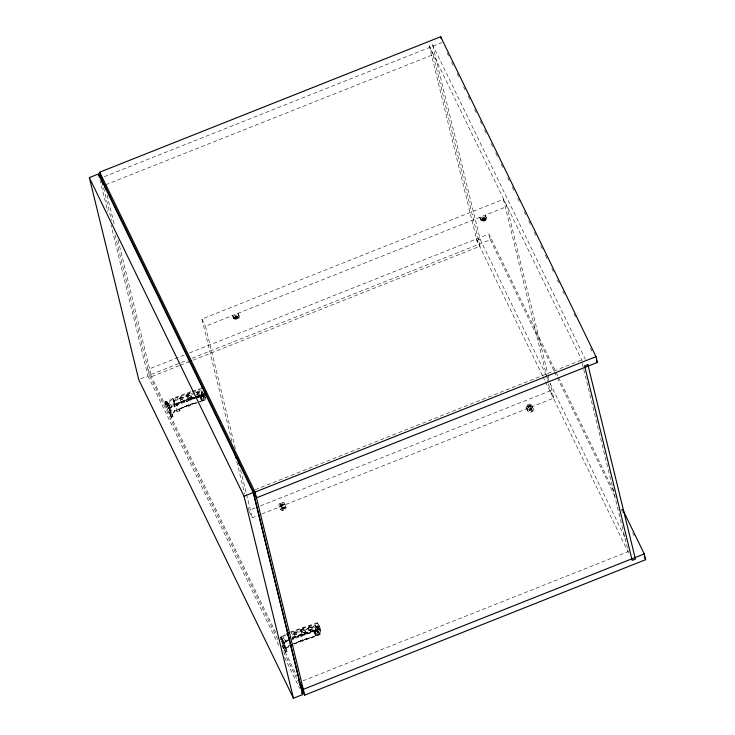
<?xml version="1.0" encoding="UTF-8"?>
<svg xmlns="http://www.w3.org/2000/svg" width="735" height="735" viewBox="0 0 735 735"><rect width="100%" height="100%" fill="white"/><g stroke="black" fill="none" stroke-linecap="round" stroke-linejoin="round"><path stroke-width="0.55" stroke-dasharray="3.67 2.76" d="M174.599 406.63C178.311 404.562 179.046 406.069 174.774 406.997L173.129 400.603L192.46 393.344M179.956 410.167L179.689 410.975L176.905 411.379L180.13 410.534M294.009 645.192L294.028 645.771M195.519 398.012L201.307 395.715L201.546 390.395L193.461 393.014M201.307 395.715L201.693 391.158L195.666 393.115M195.951 398.131L204.036 395.513L203.613 400.465L203.825 395.54L201.693 391.158M204.955 394.658L201.638 391.783L198.698 392.959L201.712 400.805L204.018 400.244L205.469 398.517L205.662 396.781M315.214 630.29L306.394 633.8L302.26 634.525L306.568 634.158L315.388 630.658L315.627 625.338L291.391 633.882M315.388 630.658L315.774 626.101L291.657 634.617M289.948 632.128L317.603 622.637L317.079 628.737L308.415 632.183L305.879 632.192L292.043 637.686M317.75 623.39L320.23 628.517L293.577 637.539L291.097 632.422L304.373 627.534L317.75 623.39L317.263 629.105L308.59 632.541L306.063 632.559L291.712 638.274M318.567 626.367L317.612 627.341C318.117 630.703 311.824 634.452 312.779 627.901L317.74 625.935L318.567 626.367L320.699 631.025L319.743 631.723L319.56 633.46L317.3 635.766L315.738 635.683L312.779 627.901M306.853 634.075L318.117 630.455L317.695 635.408L317.906 630.492L315.774 626.101M300.569 640.865L302.351 639.762L302.792 641.214L306.55 638.926L308.875 638.917L319.927 634.59L320.23 628.517M319.927 634.59L320.442 628.48L317.603 622.637M171.181 407.282L171.577 405.279L191.798 397.249L194.509 397.598L191.973 397.617L171.751 405.646L171.181 407.282L168.802 408.145L167.231 402.073L172.808 398.342L191.173 391.553M166.606 401.099L164.833 402.027L165.301 404.746L171.466 417.443C175.555 415.597 168.425 405.858 167.598 402.33C163.666 398.48 171.163 413.355 171.191 413.465L173.846 412.767L174.241 410.764L194.463 402.734L196.998 402.716M173.846 412.767L174.241 410.764M286.531 634.544L281.579 637.741L282.883 643.088L285.272 642.225L285.658 640.231L287.789 639.376M285.272 642.225L285.658 640.231M287.936 647.71L288.322 645.707L287.936 647.71L285.281 648.408L282.442 642.565L281.312 637.015L286.071 633.919M203.016 394.548C201.362 397.369 198.202 397.516 198.698 392.959M196.732 395.228L197.981 394.346L196.971 392.269L195.308 392.288M293.43 632.964L294.735 631.677L297.225 632.219L297.418 633.506L296.104 634.764L294.175 634.746L293.43 632.964L295.966 638.173L290.647 640.249M307.91 628.82L309.417 627.35L311.052 627.221L312.063 629.289L310.85 630.29L308.627 630.299L307.772 628.241L309.288 626.808L311.502 626.799L312.283 628.517L310.74 629.849L308.498 629.757L307.836 629.068L309.545 629.996L310.712 629.748L312.219 628.278L312.154 627.424M307.846 628.554L309.389 627.231L311.052 627.221M312.063 629.289L309.628 630.318L307.91 629.38M190.291 392.591L173.285 398.949L167.497 402.798C171.136 404.167 168.49 416.515 173.671 412.399M289.011 639.661L285.658 642.225L282.589 643.401C285.511 655.914 289.369 654.113 284.197 642.767C282.121 635.619 278.197 633.708 282.644 642.482M288.91 639.772L285.63 642.28L282.791 636.427M176.363 404.268L176.685 405.224L176.363 404.268L185.955 400.06L186.396 401.512L188.537 400.667L188.178 399.574L192.304 398.848L201.124 395.347M176.547 404.636L184.356 401.531L184.09 400.805L184.356 401.531M180.185 408.862L182.078 407.668L180.507 408.936L178.669 409.018L178.991 409.974L179.827 409.772M298.438 636.482L298.171 635.757L298.438 636.482L292.098 638.761L300.036 635.012L300.486 636.464L302.618 635.61L302.26 634.525M295.461 643.097L296.334 642.987C295.268 644.283 292.778 643.621 295.461 643.097L295.635 643.465M196.631 394.805L198.138 393.326L198.064 392.481L197.421 391.856L195.198 391.856M196.658 394.906L198.193 393.574L198.064 392.481M542.485 375.668L476.85 240.483L429.268 45.928L432.511 44.633L585.345 359.369M104.333 176.666L442.084 42.501M105.721 184.761L433.163 54.693L429.635 47.444M231.874 441.505L201.923 319.027L503.374 199.295L506.893 206.544L547.731 373.564M235.402 448.763L205.451 326.276L506.893 206.544M232.866 316.491L238.278 314.341L239.187 316.206A2.949 2.37 -13.7 0 1 237.387 319.146A2.949 2.37 -13.7 0 1 233.776 318.356L232.866 316.491L233.234 317.97A2.949 1.727 -25.9 0 0 236.302 318.374A2.949 1.727 -25.9 0 0 238.645 315.82L238.278 314.341M234.63 317.529L237.194 316.151A1.461 0.854 -25.9 0 0 235.733 316.05A1.461 0.854 -25.9 0 0 234.575 317.189L234.713 317.584M482.004 219.388L481.903 218.956A1.461 0.854 -25.9 0 1 483.051 217.808A1.461 0.854 -25.9 0 1 484.512 217.918L484.696 218.286A1.461 0.854 -25.9 0 1 483.465 219.499A1.461 0.854 -25.9 0 1 482.004 219.388L484.613 218.111M234.759 317.796L234.814 317.897A1.461 0.854 -25.9 0 0 236.275 318.007A1.461 0.854 -25.9 0 0 237.423 316.858L237.24 316.261L234.584 317.318L234.759 317.796L237.745 316.62L237.975 317.244A1.461 1.176 -13.7 0 1 235.356 318.283L235.126 317.814A1.461 1.176 -13.7 0 1 237.708 316.693L235.044 317.52A1.461 1.176 -13.7 0 1 237.653 316.482L237.975 317.244M482.087 219.554L482.142 219.655A1.461 0.854 -25.9 0 0 483.602 219.765A1.461 0.854 -25.9 0 0 484.751 218.617L484.567 218.019L481.903 219.076L482.087 219.554L485.072 218.378L485.256 218.855L482.592 219.912L482.362 219.278A1.461 1.176 -13.7 0 1 484.981 218.24L485.128 218.589M485.201 218.644L482.362 219.278M235.264 318.154L237.929 317.097A1.461 1.176 -13.7 0 1 235.31 318.071L235.218 317.943M184.237 355.042L147.965 369.448L276.746 634.654M189.52 352.938L488.922 234.015L555.568 371.267M476.85 240.483L480.093 239.197L432.511 44.633M277.655 639.376L149.38 375.199L180.277 362.925M181.343 362.502L187.737 359.966M191.991 358.276L490.328 239.766L488.922 234.015M140.78 378.819L147.937 375.98L111.022 225.029M179.221 365.681L151.493 376.697L117.453 237.515M180.286 365.258L188.821 361.868M193.084 360.178L479.992 246.216L433.163 54.693M164.833 402.027L166.432 401.393M165.007 401.733L167.001 401.42M164.897 402.918L166.496 402.275M165.403 402.054L166 402.964L167.598 402.33M165.191 404.333L166.79 403.699M174.774 406.997L173.396 401.328L194.656 393.436M165.301 404.746L166.9 404.103M166 402.964L166.744 404.406L168.352 403.772M169.206 405.637L167.608 406.28L168.49 408.651M197.219 396.082L202.998 393.795M194.509 398.416L188.178 399.574M168.352 407.613L171.007 406.914M176.51 404.856L177.208 404.581L177.824 405.426M197.357 396.468L203.172 394.153M171.577 407.282L168.508 408.449L169.399 410.782L170.998 410.148M177.089 411.747L175.518 405.711L181.885 403.23L179.395 398.113M200.82 397.341L205.782 395.375M186.479 405.922L188.261 404.82L188.702 406.271L190.843 405.417L190.484 404.333L196.75 403.193M174.416 411.131L194.637 403.092L197.173 403.083M182.252 408.035L186.571 405.922M171.466 417.443L170.208 413.107L171.815 412.473M180.139 410.176L179.515 409.34L178.991 409.974M188.702 406.271L190.843 405.417M192.46 403.984L196.64 402.798M197.651 402.394L203.43 400.097M199.846 401.586L205.837 399.638L200.058 401.935M171.191 413.465L170.07 407.916L167.231 402.073M170.897 415.275L172.495 414.641M171.402 417.131L173.001 416.497M255.082 489.73L581.449 360.095M255.155 508.004L248.761 510.54L247.943 507.205M260.475 505.891L550.203 390.809L548.567 384.129M280.54 505.239L283.195 504.182A1.461 0.854 -25.9 0 0 281.762 504.026A1.461 0.854 -25.9 0 0 280.614 505.166L280.614 505.294A1.461 0.854 -25.9 0 0 282.047 505.45A1.461 0.854 -25.9 0 0 283.205 504.302L283.195 504.063M530.523 405.94L528.042 407.365A1.461 0.854 -25.9 0 0 529.503 407.475A1.461 0.854 -25.9 0 0 530.652 406.326L530.468 405.729L527.813 406.786L530.422 405.628A1.461 0.854 -25.9 0 0 528.961 405.518A1.461 0.854 -25.9 0 0 527.803 406.666L527.914 407.098A1.461 0.854 -25.9 0 0 529.375 407.208A1.461 0.854 -25.9 0 0 530.523 406.06L530.523 405.821M280.669 505.505L283.324 504.449L283.15 503.971L280.485 505.028L280.715 505.607A1.461 0.854 -25.9 0 0 282.176 505.717A1.461 0.854 -25.9 0 0 283.333 504.568L283.324 504.449M527.987 407.263L530.652 406.207M249.202 511.45L252.28 517.798L257.608 515.676M261.871 513.986L553.731 398.058L550.184 383.587M533.141 408.632A2.949 2.37 -13.7 0 1 531.341 411.572A2.949 2.37 -13.7 0 1 527.73 410.782L526.82 408.917L532.232 406.767L531.616 404.755A2.949 1.727 -25.9 0 0 528.548 404.351A2.949 1.727 -25.9 0 0 526.205 406.905L527.831 411.205A2.949 2.37 -13.7 0 0 531.442 411.995A2.949 2.37 -13.7 0 0 533.242 409.055L532.232 406.767M531.644 408.835L528.989 409.891L529.172 410.369L531.828 409.312L531.552 408.706A1.461 1.176 -13.7 0 0 528.943 409.744L528.989 409.955A1.461 1.176 -13.7 0 1 531.607 408.917L531.791 409.174M284.371 507.288L281.615 507.977A1.461 1.176 -13.7 0 1 284.234 506.939L284.546 507.701A1.461 1.176 -13.7 0 1 281.937 508.739L281.615 507.977M529.035 410.102L531.874 409.469A1.461 1.176 -13.7 0 1 529.264 410.507L531.782 409.101M284.5 507.554L281.845 508.611L284.454 507.343M281.68 637.273L280.081 637.916L281.744 641.609M280.834 639.349L282.433 638.715M283.287 640.589L281.689 641.223L282.571 643.594M285.841 640.589L287.422 639.964M282.442 642.565L285.088 641.857M314.911 632.293L319.872 630.318L320.699 630.749M285.079 645.091L283.48 645.725L285.281 651.844M291.749 644.347L308.544 637.677L311.08 637.668L319.743 634.222M293.825 643.961L311.08 637.668M296.334 642.987L300.661 640.874M284.298 648.059L285.897 647.416M302.609 640.846L304.749 639.643M306.55 638.926L317.52 635.049M287.752 647.342L285.281 648.408M284.978 650.218L286.577 649.584M285.483 652.074L287.082 651.44M302.985 680.821L628.287 551.608L582.267 363.43M186.506 394.86L190.236 393.537L191.743 396.79L188.022 398.159L186.506 394.86L188.022 398.159M187.93 397.782L191.743 396.79M300.597 629.803L304.318 628.48L305.824 631.742L302.103 633.111L300.597 629.803L302.103 633.111M302.012 632.734L305.824 631.742M291.767 638.366L320.442 628.48M186.929 396.597L190.65 395.209L192.157 398.499L188.445 399.877L187.021 396.955L190.65 395.209M192.065 398.14L188.445 399.877M181.793 403.221L194.94 398.462M301.019 631.54L304.731 630.161L306.238 633.441L302.526 634.829L301.102 631.907L304.731 630.161M306.155 633.083L302.526 634.829M295.874 638.173L307 634.057M186.598 395.237L190.236 393.537M300.688 630.18L304.318 628.48M192.772 399.133L194.784 398.48M195.786 398.149L203.825 395.54M192.202 391.231L200.434 388.65M203.273 394.502L175.647 404.195L172.808 398.342M192.35 391.948L200.572 389.403M194.83 397.065L179.496 402.587L177.006 397.47M195.859 396.753L203.062 394.52M195.225 391.957L198.128 392.747M196.502 392.168L196.971 392.269M315.793 635.757L313.606 631.291M315.719 626.734L319.872 630.318L317.74 625.935M183.144 397.267L180.654 396.735L179.34 398.021L180.084 399.794L182.023 399.812L183.337 398.554L183.144 397.267L181.894 399.298L179.404 398.756M293.486 633.699L295.975 634.241L297.225 632.219M183.272 397.819L180.782 397.258L179.524 399.252M297.363 632.771L294.864 632.201L293.605 634.195M312.219 627.69L309.306 626.909L307.781 628.278L307.983 629.674M482.454 219.572L482.629 219.829A1.461 1.176 -13.7 0 0 485.247 218.791L485.302 219.002A1.461 1.176 -13.7 0 1 482.684 220.041L482.592 219.912M281.79 508.399L281.882 508.528A1.461 1.176 -13.7 0 0 284.5 507.49M166.882 404.948L165.283 402.504L165.568 405.288M234.584 317.428L234.685 317.63A1.461 0.854 -25.9 0 0 236.146 317.74A1.461 0.854 -25.9 0 0 237.295 316.592L237.286 316.353A1.461 0.854 -25.9 0 0 235.862 316.316A1.461 0.854 -25.9 0 0 234.704 317.456M447.1 52.819L448.598 55.915M451.602 62.107L454.111 67.271M457.115 73.463L459.623 78.617M463.629 86.877L465.136 89.973M468.14 96.166L470.648 101.32M474.654 109.579L476.161 112.675M480.166 120.926L481.673 124.022M484.677 130.214L486.184 133.311M491.191 143.628L492.698 146.724M495.702 152.917L498.211 158.08M501.215 164.273L502.712 167.369M507.729 177.686L509.226 180.782M512.24 186.975L514.739 192.129M517.752 198.321L519.25 201.418M524.266 211.735L525.764 214.831M528.768 221.024L531.276 226.187M534.281 232.379L535.787 235.476M540.795 245.793L542.301 248.889M545.306 255.082L547.814 260.236M551.82 268.495L553.326 271.592M557.332 279.842L558.839 282.938M562.845 291.198L564.351 294.294M573.87 313.9L575.376 316.996M590.407 347.949L591.905 351.045M429.268 45.928L582.092 360.664M486.515 217.964L485.247 215.144L485.706 217.046A2.949 1.727 -25.9 0 1 483.364 219.6A2.949 1.727 -25.9 0 1 480.295 219.195L479.836 217.294L481.103 220.114A2.949 2.37 -13.7 0 0 484.714 220.904A2.949 2.37 -13.7 0 0 486.515 217.964L486.405 217.542A2.949 2.37 -13.7 0 1 484.613 220.482A2.949 2.37 -13.7 0 1 480.993 219.691M556.064 372.296L558.067 376.421M558.572 377.459L613.688 490.971M480.295 219.195L480.552 219.728A2.949 1.727 -25.9 0 0 483.621 220.132A2.949 1.727 -25.9 0 0 485.964 217.578L485.605 216.099L480.194 218.249L480.552 219.728M490.328 239.766L553.96 370.826M554.466 371.855L615.599 497.751M621.112 509.107L623.115 513.232M632.633 532.838L634.14 535.934M480.093 239.197L546.739 376.439M547.235 377.478L625.908 539.49M476.473 238.967L479.992 246.216M550.203 390.809L553.731 398.058M542.99 376.697L544.993 380.831M545.489 381.86L629.169 554.19M533.242 409.055L531.616 404.755M239.086 315.784L237.919 313.386L238.388 315.287A2.949 1.727 -25.9 0 1 236.036 317.842A2.949 1.727 -25.9 0 1 232.967 317.437L232.508 315.535L233.675 317.933A2.949 2.37 -13.7 0 0 237.286 318.724A2.949 2.37 -13.7 0 0 239.086 315.784L239.187 316.206M232.967 317.437L233.234 317.97M201.923 319.027L205.451 326.276M280.402 509.024A2.949 2.37 -13.7 0 0 284.013 509.814A2.949 2.37 -13.7 0 0 285.814 506.874L285.915 507.297A2.949 2.37 -13.7 0 1 284.114 510.237A2.949 2.37 -13.7 0 1 280.504 509.447L278.877 505.147A2.949 1.727 -25.9 0 1 281.22 502.584A2.949 1.727 -25.9 0 1 284.289 502.997L284.904 505.009L279.493 507.159L279.135 505.68A2.949 1.727 -25.9 0 1 281.477 503.126A2.949 1.727 -25.9 0 1 284.546 503.53M285.915 507.297L284.289 502.997M318.283 626.927L320.414 631.319M317.612 627.341L319.743 631.723M201.546 390.395L203.035 393.464M203.825 394.824L205.534 398.333M315.627 625.338L319.615 633.276M202.842 394.686L204.964 399.068M316.923 629.629L319.054 634.02M202.428 395.301L204.56 399.684M316.509 630.244L318.641 634.636M201.078 396.431L203.209 400.814M315.168 631.374L317.3 635.766M200.37 396.597L202.502 400.988M314.451 631.549L316.583 635.931M199.525 396.349L201.748 400.823M190.732 395.568L192.157 398.499M304.823 630.52L306.238 633.441M188.537 400.667L186.396 401.512M302.618 635.61L300.486 636.464M302.351 639.762L302.792 641.214M186.396 405.555L186.662 406.29M300.477 640.507L300.744 641.232M173.285 398.949L175.766 404.066L171.549 407.337L168.71 401.485M173.129 400.603L175.61 405.72M173.396 401.328L175.518 405.711M281.312 637.015C285.924 646.8 288.68 657.2 281.579 637.741M168.71 407.824L173.065 416.809M282.791 642.776L287.155 651.752M165.752 402.945L168.343 408.283M282.001 645.073L285.548 652.386M282.258 646.001L296.793 675.934M283.664 651.761L298.695 682.714M147.937 375.98L279.116 646.129M284.629 657.476L299.65 688.41M166.744 404.406L167.663 406.657M169.307 410.782L170.208 413.107M170.051 412.905L171.2 416.892M485.155 218.497L485.302 219.002M528.943 409.744L529.081 410.249M548.007 374.675L549.1 379.131M503.374 199.295L548.301 383.018M531.874 409.469L531.828 409.257A1.461 1.176 -13.7 0 1 529.209 410.295M526.82 408.917L526.462 407.438A2.949 1.727 -25.9 0 1 528.805 404.884A2.949 1.727 -25.9 0 1 531.874 405.288M284.546 507.701L284.326 507.076L281.661 508.133A1.461 1.176 -13.7 0 1 284.28 507.15M240.575 469.913L246.289 493.295M246.565 494.416L252.28 517.798M236.78 461.552L244.672 493.846M188.261 404.82L188.527 405.904M107.108 195.207L114.458 225.268M103.589 187.949L111.481 220.243M115.018 234.722L149.38 375.199M99.896 179.524L107.769 211.708M527.941 407.052L527.932 406.933A1.461 0.854 -25.9 0 1 529.09 405.784A1.461 0.854 -25.9 0 1 530.551 405.895M482.031 219.223A1.461 0.854 -25.9 0 1 483.18 218.075A1.461 0.854 -25.9 0 1 484.641 218.185M482.417 219.489A1.461 1.176 -13.7 0 1 485.026 218.451M283.278 504.238L280.476 504.899A1.461 0.854 -25.9 0 1 281.634 503.76A1.461 0.854 -25.9 0 1 283.094 503.861L283.278 504.238"/><path stroke-width="1.1" d="M206.186 395.568L206.36 393.537L204.936 390.616M206.333 396.367L206.342 395.531M102.771 184.614L99.73 172.183L440.678 36.75L596.011 356.65L597.417 362.401L256.469 497.834L101.136 177.934M89.339 177.622L98.536 173.975L253.253 492.588L302.655 694.593L293.449 698.25L138.74 379.627L89.339 177.622L244.048 496.244L293.449 698.25M188.821 361.868L190.953 361.023M244.048 496.244L253.253 492.588M622.71 509.548L644.255 553.914L645.661 559.666L304.713 695.099L255.063 492.073L596.011 356.65M289.562 645.652L291.694 644.806M644.255 553.914L303.307 689.347L298.796 680.059M288.928 632.513L286.889 633.294L289.728 639.138M201.463 388.328L203.522 387.685M204.302 394.18L206.36 393.537M596.416 360.334L597.417 362.401M644.154 556.57L645.661 559.666M99.73 172.183L255.063 492.073M299.696 684.781L304.713 695.099M301.653 692.535L302.655 694.593M440.678 36.75L441.147 38.67M252.95 490.576L299.779 682.098M237.58 457.666L239.481 465.466M234.327 451.529L235.963 458.208M104.655 185.183L105.748 189.639M98.536 173.975L99.354 177.3M587.844 364.532L584.601 365.819L632.183 560.382L635.426 559.096L587.844 364.532"/></g></svg>
